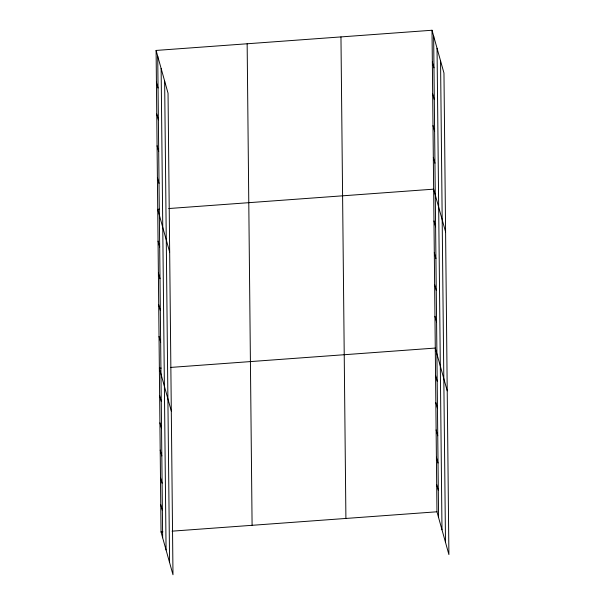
<?xml version="1.0" encoding="UTF-8"?>
<svg xmlns="http://www.w3.org/2000/svg" width="605" height="605" viewBox="0 0 605 605"><rect width="100%" height="100%" fill="white"/><g stroke="black" fill="none" stroke-linecap="round" stroke-linejoin="round"><path stroke-width="0.91" d="M156.098 50.434L168.039 93.215L172.985 574.75L161.036 531.969L156.098 50.434L432.015 30.25L443.964 73.031L448.902 554.566L436.961 511.785L432.015 30.25M159.569 209.209L157.724 209.338L169.672 252.119M168.765 208.536L433.649 189.161L445.59 231.934M161.195 368.112L159.357 368.248L171.306 411.029M170.398 367.439L435.282 348.064L447.224 390.845M161.036 531.969L162.881 531.833M172.077 531.16L436.961 511.785M432.341 62.035L433.966 67.851M432.666 93.813L434.292 99.636M432.998 125.598L434.624 131.414M433.324 157.376L434.95 163.199M433.974 220.938L435.6 226.762M434.299 252.724L435.925 258.539M434.624 284.501L436.25 290.324M434.95 316.286L436.576 322.11M435.562 375.35L437.188 381.173M435.842 402.643L437.468 408.458M436.122 429.928L437.748 435.751M436.402 457.214L438.028 463.037M436.681 484.499L438.307 490.322M156.423 82.212L158.049 88.035M156.748 113.997L158.374 119.82M157.073 145.775L158.699 151.598M157.398 177.56L159.024 183.383M158.056 241.123L159.682 246.946M158.381 272.9L160.007 278.724M158.707 304.686L160.333 310.509M159.032 336.463L160.658 342.286M159.637 395.534L161.263 401.357M159.917 422.819L161.543 428.642M160.196 450.105L161.822 455.928M160.476 477.398L162.102 483.221M160.756 504.683L162.382 510.507M440.553 60.833L445.499 542.375M437.044 48.271L441.99 529.806M433.641 36.073L438.587 517.608M340.963 36.913L345.909 518.447M247.15 43.772L252.096 525.306M164.636 81.017L169.582 562.552M161.127 68.448L166.072 549.99M157.724 56.257L162.662 537.792"/></g></svg>
